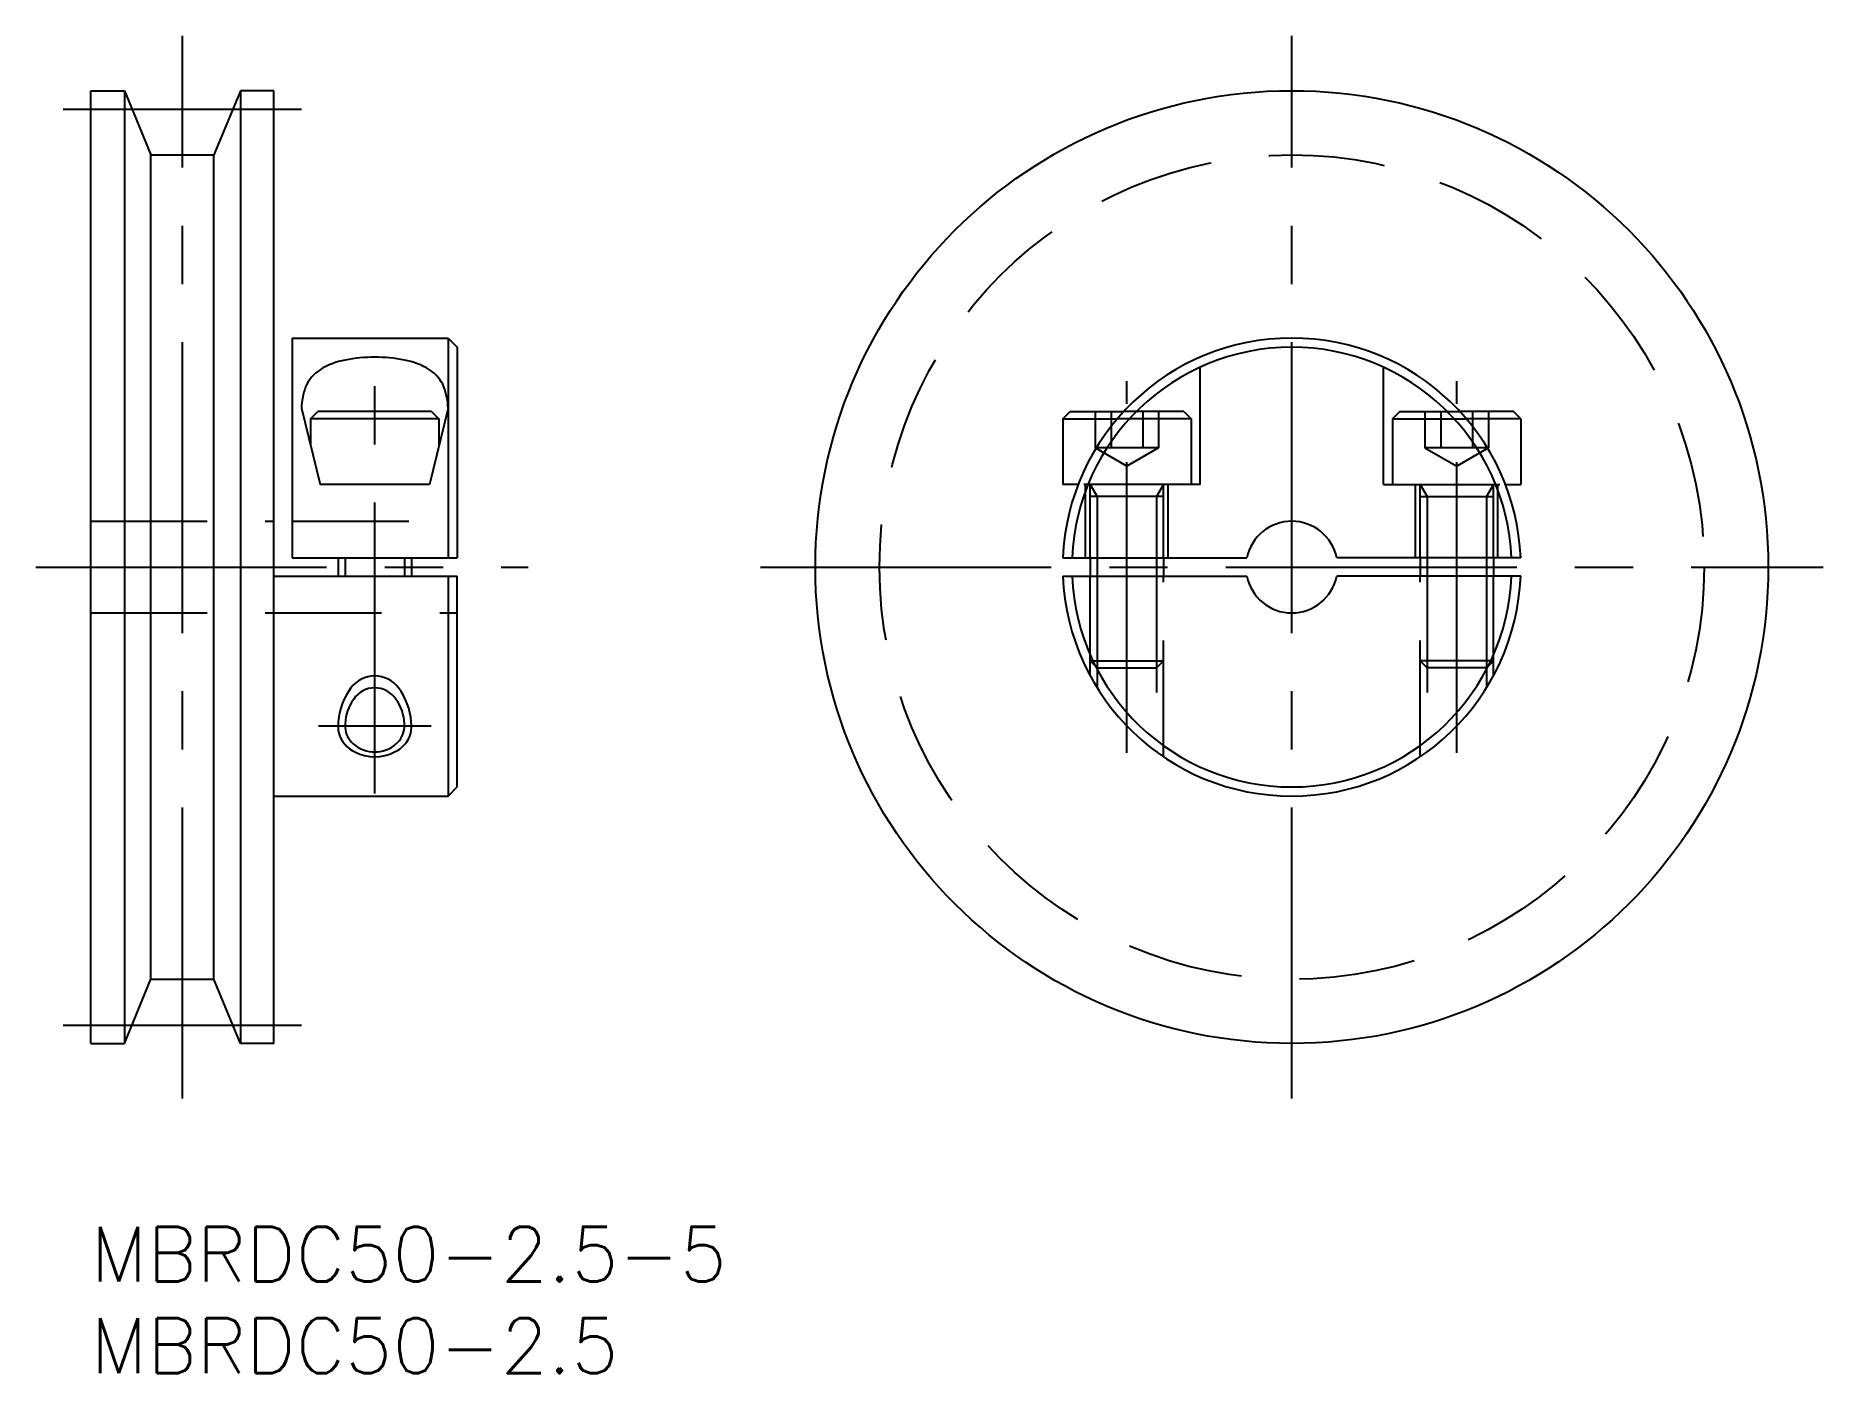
# Model space of a CAD drawing. Extents: x -3 to 94.5, y -8 to 65.
import ezdxf

# ---------------------------------------------------------------- set-up
doc = ezdxf.new("R2010")
doc.units = 0
doc.header["$LTSCALE"] = 0.5
doc.linetypes.add('CENTER', pattern=[50.8, 31.75, -6.35, 6.35, -6.35])
doc.linetypes.add('DASHED', pattern=[19.05, 12.7, -6.35])
for name, color, linetype in [('MSM_CENTER', 1, 'CENTER'), ('MSM_CONTINUOUS', 7, 'CONTINUOUS'), ('MSM_DASHED', 4, 'DASHED'), ('MSM_NARROW', 5, 'CONTINUOUS'), ('MSM_PART_NUMBER', 7, 'CONTINUOUS')]:
    doc.layers.add(name, color=color, linetype=linetype)
doc.styles.get("Standard").update_dxf_attribs({"font": 'txt.shx', "height": 3, "bigfont": 'bigfont.shx'})

# ---------------------------------------------------------------- blocks, each defined once
blk = doc.blocks.new('*U2')
at = {"layer": 'MSM_PART_NUMBER'}
blk.add_text('MBRDC50-2.5-5', height=3, dxfattribs=at).set_placement((0, -3))
blk = doc.blocks.new('*U3')
at = {"layer": 'MSM_PART_NUMBER'}
blk.add_text('MBRDC50-2.5', height=3, dxfattribs=at).set_placement((0, -8))

msp = doc.modelspace()

# ---------------------------------------------------------------- linework, layer by layer
at = {"layer": 'MSM_CENTER'}
for p, q in [((5, 7), (5, 65)), ((65.542, 7), (65.542, 65)), ((-1.5, 61), (11.5, 61)), ((15.5, 23.644), (15.5, 46.5)), ((56.542, 25.859), (56.542, 46.141)), ((74.542, 25.859), (74.542, 46.141)), ((-3, 36), (23.868, 36)), ((36.542, 36), (94.542, 36)), ((18.573, 27.325), (12.427, 27.325)), ((-1.5, 11), (11.5, 11))]:
    msp.add_line(p, q, dxfattribs=at)
at = {"layer": 'MSM_CONTINUOUS'}
for p, q in [((0, 62), (1.836, 62)), ((0, 10), (0, 62)), ((1.836, 62), (1.836, 10)), ((1.836, 62), (3.286, 58.5)), ((8.164, 62), (6.714, 58.5)), ((8.164, 62), (8.164, 10)), ((10, 62), (8.164, 62)), ((10, 10), (10, 62)), ((3.286, 58.5), (6.714, 58.5)), ((3.286, 13.5), (3.286, 58.5)), ((6.714, 13.5), (6.714, 58.5)), ((11, 48.5), (11, 36.5)), ((11, 48.5), (19.5, 48.5)), ((19.5, 48.5), (20, 48)), ((19.5, 48.5), (19.5, 36.5)), ((20, 48), (20, 36.5)), ((11.5, 44.675), (12.514, 40.5)), ((12, 44.1), (12.4, 44.5)), ((19, 44.1), (12, 44.1)), ((12, 44.1), (12, 42.617)), ((18.6, 44.5), (12.4, 44.5)), ((19.5, 44.675), (18.486, 40.5)), ((18.6, 44.5), (19, 44.1)), ((19, 44.1), (19, 42.617)), ((53.042, 44.1), (53.442, 44.5)), ((53.042, 44.1), (53.042, 40.5)), ((53.042, 44.1), (56.022, 44.1)), ((53.442, 44.5), (56.377, 44.5)), ((77.642, 44.5), (74.707, 44.5)), ((78.042, 44.1), (75.063, 44.1)), ((78.042, 44.1), (77.642, 44.5)), ((78.042, 44.1), (78.042, 40.5)), ((18.486, 40.5), (12.514, 40.5)), ((53.88, 40.5), (53.042, 40.5)), ((77.204, 40.5), (78.042, 40.5)), ((11, 36.5), (20, 36.5)), ((13.5, 36.5), (13.5, 35.5)), ((17.5, 36.5), (17.5, 35.5)), ((53.052, 36.5), (63.093, 36.5)), ((54.542, 36.5), (54.542, 35.5)), ((58.542, 36.5), (58.542, 35.5)), ((78.032, 36.5), (67.992, 36.5)), ((72.542, 36.5), (72.542, 35.5)), ((76.542, 36.5), (76.542, 35.5)), ((10, 35.5), (20, 35.5)), ((19.5, 35.5), (19.5, 23.5)), ((20, 24), (20, 35.5)), ((53.052, 35.5), (63.093, 35.5)), ((78.032, 35.5), (67.992, 35.5)), ((10, 23.5), (19.5, 23.5)), ((19.5, 23.5), (20, 24)), ((1.836, 10), (3.286, 13.5)), ((3.286, 13.5), (6.714, 13.5)), ((8.164, 10), (6.714, 13.5)), ((0, 10), (1.836, 10)), ((10, 10), (8.164, 10))]:
    msp.add_line(p, q, dxfattribs=at)
msp.add_circle((65.542, 36), 26, dxfattribs=at)
for centre, radius, start, end in [((65.542, 36), 12.5, 2.29244, 177.70756), ((65.542, 36), 12, 2.38802, 177.61198), ((14.57, 43.484), 3.878, 100.18441, 122.00823), ((15.5, 38.95), 8.506, 79.0512, 100.9488), ((16.43, 43.484), 3.878, 57.99177, 79.81559), ((13.665, 45.001), 2.113, 122.99702, 156.80178), ((17.382, 45.054), 2.043, 22.42356, 57.29383), ((15.297, 44.545), 3.799, 160.17599, 178.04328), ((15.946, 44.572), 3.556, 1.65065, 20.76867), ((65.542, 36), 2.5, 11.53696, 168.46304), ((65.542, 36), 12.5, 182.29244, 357.70756), ((65.542, 36), 12, 182.38802, 357.61198), ((65.542, 36), 2.5, 191.53696, 348.46304), ((15.5, 28.026), 1.382, 33.73624, 146.26376), ((16.293, 27.365), 2.412, 143.66186, 178.29926), ((14.707, 27.365), 2.412, 1.70074, 36.33814), ((15.697, 27.325), 1.818, 176.48697, 182.39633), ((15.303, 27.325), 1.818, 357.60367, 3.51303), ((15.218, 27.351), 1.341, 184.36191, 228.49026), ((15.5, 27.699), 1.789, 229.11551, 310.88449), ((15.782, 27.351), 1.341, 311.50974, 355.63809)]:
    msp.add_arc(centre, radius, start, end, dxfattribs=at)
at = {"layer": 'MSM_DASHED'}
for p, q in [((60.542, 40.5), (60.542, 47.456)), ((70.542, 40.5), (70.542, 47.456)), ((54.81, 44.5), (54.81, 42.5)), ((55.676, 44.5), (55.676, 42.5)), ((60.042, 44.1), (56.022, 44.1)), ((59.642, 44.5), (56.377, 44.5)), ((57.408, 44.5), (57.408, 42.5)), ((58.274, 44.5), (58.274, 42.5)), ((59.642, 44.5), (60.042, 44.1)), ((60.042, 44.1), (60.042, 40.5)), ((71.442, 44.5), (71.042, 44.1)), ((71.042, 44.1), (71.042, 40.5)), ((71.042, 44.1), (75.063, 44.1)), ((71.442, 44.5), (74.707, 44.5)), ((72.81, 44.5), (72.81, 42.5)), ((73.676, 44.5), (73.676, 42.5)), ((75.408, 44.5), (75.408, 42.5)), ((76.274, 44.5), (76.274, 42.5)), ((56.542, 41.5), (54.81, 42.5)), ((58.274, 42.5), (54.81, 42.5)), ((58.274, 42.5), (56.542, 41.5)), ((72.81, 42.5), (74.542, 41.5)), ((76.274, 42.5), (72.81, 42.5)), ((76.274, 42.5), (74.542, 41.5)), ((60.542, 40.5), (53.88, 40.5)), ((54.292, 36.5), (54.292, 40.5)), ((54.542, 40.5), (54.921, 39.844)), ((54.542, 36.5), (54.542, 40.5)), ((58.542, 40.5), (58.163, 39.844)), ((58.542, 36.5), (58.542, 40.5)), ((58.792, 36.5), (58.792, 40.5)), ((70.542, 40.5), (77.204, 40.5)), ((72.292, 36.5), (72.292, 40.5)), ((72.542, 40.5), (72.921, 39.844)), ((72.542, 36.5), (72.542, 40.5)), ((76.542, 40.5), (76.163, 39.844)), ((76.542, 36.5), (76.542, 40.5)), ((76.792, 36.5), (76.792, 40.5)), ((58.542, 39.844), (54.542, 39.844)), ((54.921, 39.844), (54.921, 36.5)), ((58.163, 39.844), (58.163, 36.5)), ((72.542, 39.844), (76.542, 39.844)), ((72.921, 39.844), (72.921, 36.5)), ((76.163, 39.844), (76.163, 36.5)), ((0, 38.5), (10, 38.5)), ((11, 38.5), (20, 38.5)), ((54.542, 30.063), (54.542, 35.5)), ((54.921, 35.5), (54.921, 29.409)), ((58.163, 35.5), (58.163, 25.91)), ((58.542, 25.644), (58.542, 35.5)), ((72.542, 25.644), (72.542, 35.5)), ((72.921, 35.5), (72.921, 25.91)), ((76.163, 35.5), (76.163, 29.409)), ((76.542, 30.063), (76.542, 35.5)), ((0, 33.5), (20, 33.5)), ((54.542, 30.879), (58.542, 30.879)), ((54.542, 30.879), (54.921, 30.5)), ((54.921, 30.5), (58.163, 30.5)), ((58.163, 30.5), (58.542, 30.879)), ((76.542, 30.879), (72.542, 30.879)), ((72.921, 30.5), (72.542, 30.879)), ((76.163, 30.5), (72.921, 30.5)), ((76.542, 30.879), (76.163, 30.5))]:
    msp.add_line(p, q, dxfattribs=at)
msp.add_circle((65.542, 36), 22.5, dxfattribs=at)
at = {"layer": 'MSM_NARROW'}
for p, q in [((13.879, 36.5), (13.879, 35.5)), ((17.121, 36.5), (17.121, 35.5)), ((54.921, 36.5), (54.921, 35.5)), ((58.163, 36.5), (58.163, 35.5)), ((72.921, 36.5), (72.921, 35.5)), ((76.163, 36.5), (76.163, 35.5))]:
    msp.add_line(p, q, dxfattribs=at)
for centre, radius, start, end in [((17.037, 27.296), 3.535, 143.29718, 175.87362), ((15.5, 28.449), 1.614, 36.48918, 143.51082), ((13.963, 27.296), 3.535, 4.12638, 36.70282), ((15.8, 27.325), 2.3, 174.38263, 189.58223), ((15.2, 27.325), 2.3, 350.41777, 5.61737), ((15.066, 27.364), 1.591, 195.36314, 246.01631), ((15.934, 27.364), 1.591, 293.98369, 344.63686), ((15.5, 27.967), 2.324, 242.28707, 297.71293)]:
    msp.add_arc(centre, radius, start, end, dxfattribs=at)

# ---------------------------------------------------------------- block references
at = {"layer": 'MSM_CONTINUOUS'}
for name in ['*U2', '*U3']:
    msp.add_blockref(name, (0, 0), dxfattribs=at)

doc.saveas('drawing.dxf')
